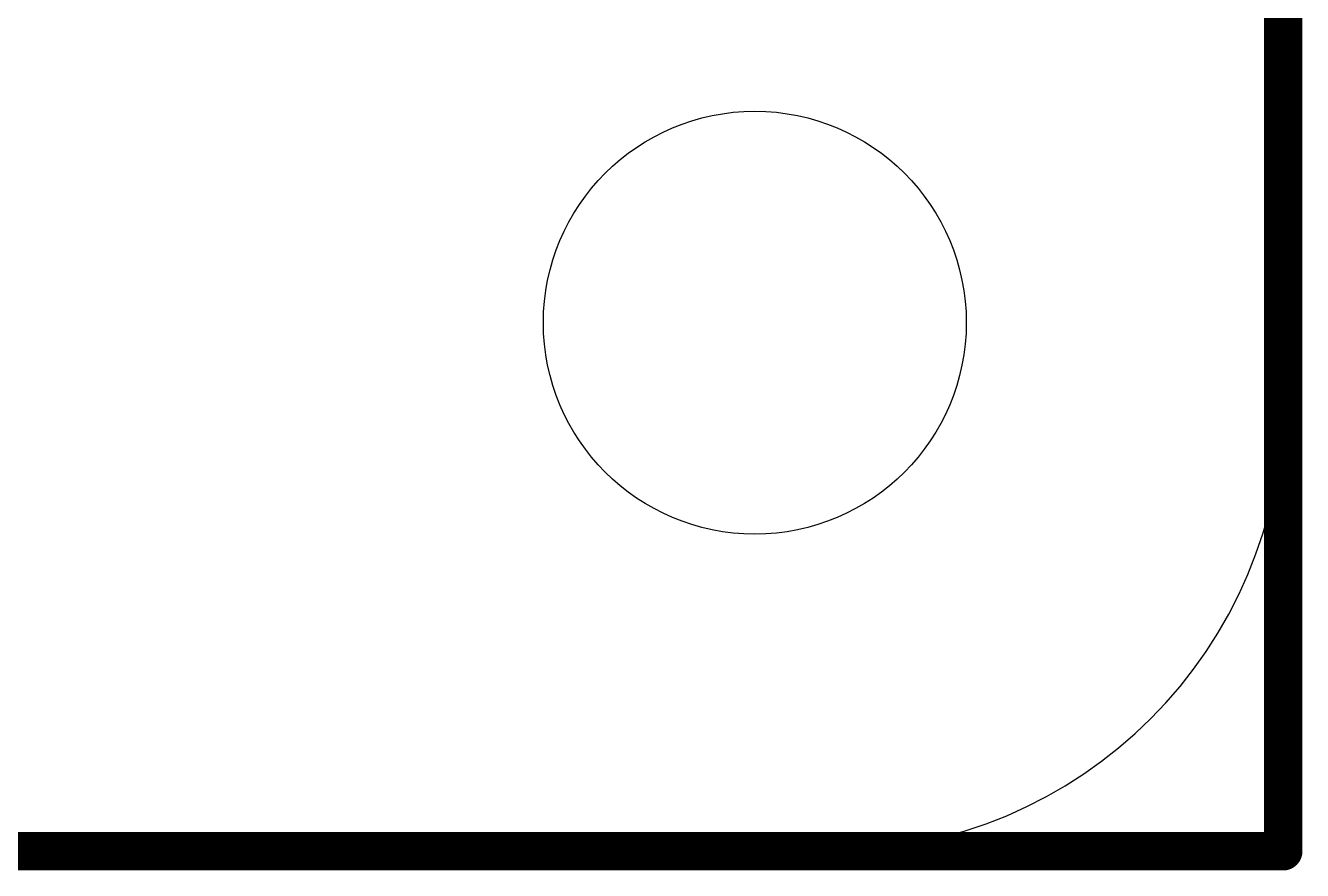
# Model space of a CAD drawing. Extents: x 0 to 65.2, y -0.5 to 30.7.
# Drawn here: x 56.7 to 65.15, y -0.13 to 5.47 of the extents above; entities that cross this region are included whole.
import ezdxf

# ---------------------------------------------------------------- set-up
doc = ezdxf.new("R2010")
doc.units = 0
for name, color, linetype in [('1', 12, 'CONTINUOUS'), ('16', 5, 'CONTINUOUS'), ('20', 53, 'CONTINUOUS')]:
    doc.layers.add(name, color=color, linetype=linetype)

msp = doc.modelspace()

# ---------------------------------------------------------------- linework, layer by layer
at = {"layer": '1', "const_width": 0.254}
for points in [[(65.024, 0), (65.024, 30.607)], [(0.127, 0), (65.024, 0)]]:
    msp.add_lwpolyline(points, dxfattribs=at)
at = {"layer": '1', "const_width": 0.127}
for points in [[(65.024, -0.0635, 1), (65.024, 0.0635)], [(64.9605, 0, 1), (65.0875, 0)]]:
    msp.add_lwpolyline(points, format="xyb", dxfattribs=at)
at = {"layer": '16', "const_width": 0.254}
for points in [[(65.024, 0), (65.024, 30.607)], [(0.127, 0), (65.024, 0)]]:
    msp.add_lwpolyline(points, dxfattribs=at)
at = {"layer": '16', "const_width": 0.127}
for points in [[(65.024, -0.0635, 1), (65.024, 0.0635)], [(64.9605, 0, 1), (65.0875, 0)]]:
    msp.add_lwpolyline(points, format="xyb", dxfattribs=at)
at = {"layer": '20'}
for p, q in [((65.0254, 3), (65.0254, 27.6604)), ((3.0254, 0), (62.0254, 0))]:
    msp.add_line(p, q, dxfattribs=at)
msp.add_circle((61.5254, 3.5), 1.4, dxfattribs=at)
msp.add_arc((62.0254, 3), 3, 270, 0, dxfattribs=at)

doc.saveas('drawing.dxf')
